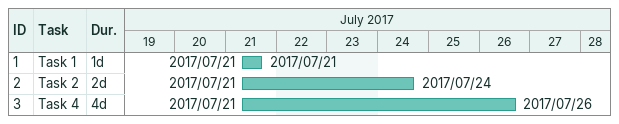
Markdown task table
| ID | Task | Duration | Start | Finish |
|---|---|---|---|---|
| 1 | Task 1 | 1d | 2017-07-21 | 2017-07-21 |
| 2 | Task 2 | 2d | 2017-07-21 | 2017-07-24 |
| 3 | Task 4 | 4d | 2017-07-21 | 2017-07-26 |
